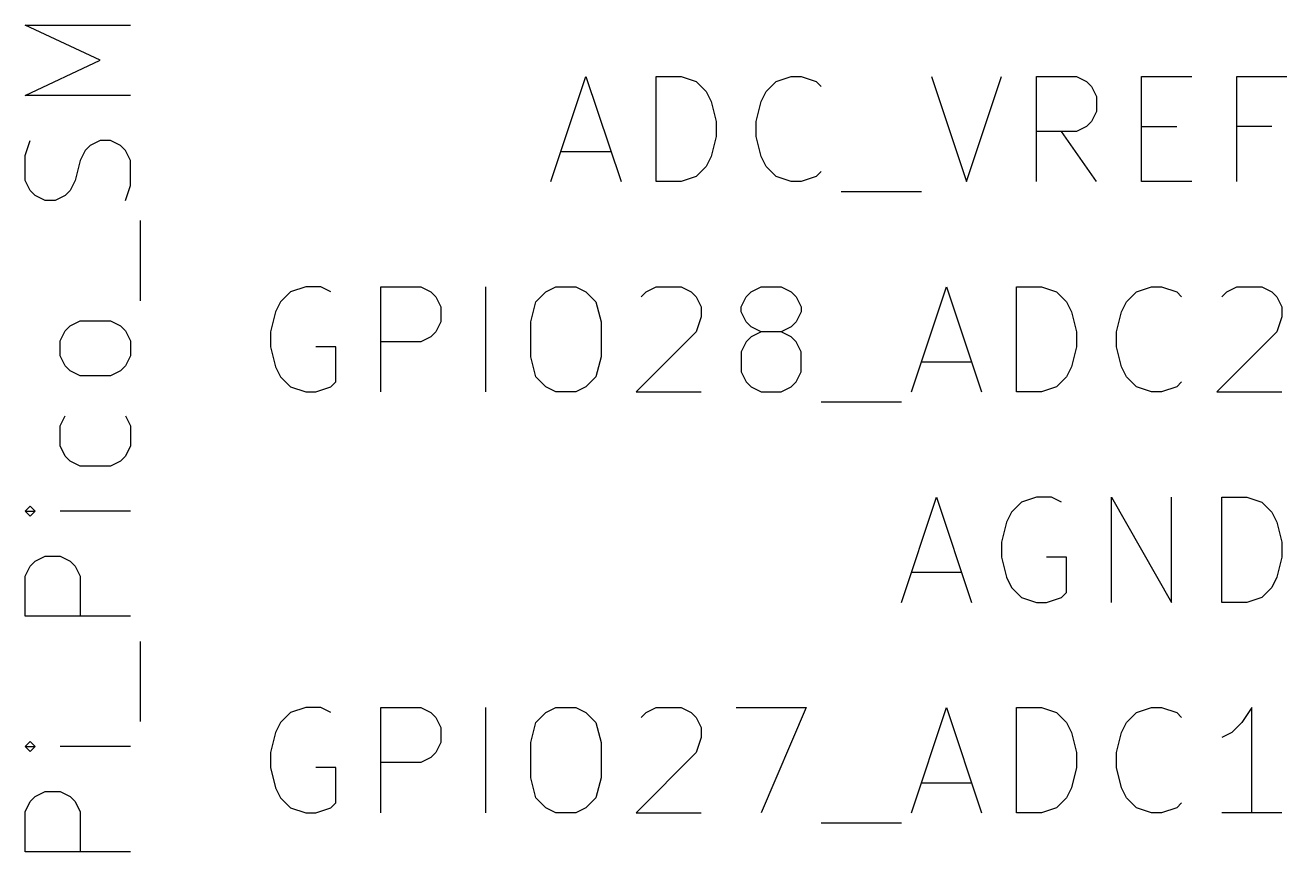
# Model space of a CAD drawing. Extents: x 0.4 to 11.3, y -7.9 to -0.4.
# Drawn here: x 5.573 to 6.173, y -2.392 to -1.999 of the extents above; entities that cross this region are included whole.
import ezdxf

# ---------------------------------------------------------------- set-up
doc = ezdxf.new("R2010")
doc.units = 0
doc.header["$MEASUREMENT"] = 0
doc.layers.add('CYAN2', color=4, linetype='CONTINUOUS')
doc.layers.add('MAGENTA2', color=6, linetype='CONTINUOUS')

msp = doc.modelspace()

# ---------------------------------------------------------------- linework, layer by layer
at = {"layer": 'CYAN2', "linetype": 'CONTINUOUS'}
for p, q in [((5.82285, -2.07313), (5.83952, -2.02313)), ((5.82285, -2.07313), (5.83952, -2.02313)), ((5.83952, -2.02313), (5.85619, -2.07313)), ((5.83952, -2.02313), (5.85619, -2.07313)), ((5.87285, -2.07313), (5.87285, -2.02313)), ((5.87285, -2.02313), (5.88476, -2.02313)), ((5.87285, -2.07313), (5.87285, -2.02313)), ((5.87285, -2.02313), (5.88476, -2.02313)), ((5.88476, -2.02313), (5.8919, -2.02551)), ((5.88476, -2.02313), (5.8919, -2.02551)), ((5.8919, -2.02551), (5.89667, -2.03028)), ((5.8919, -2.02551), (5.89667, -2.03028)), ((5.92524, -2.03028), (5.93, -2.02551)), ((5.92524, -2.03028), (5.93, -2.02551)), ((5.93, -2.02551), (5.93714, -2.02313)), ((5.93, -2.02551), (5.93714, -2.02313)), ((5.93714, -2.02313), (5.9419, -2.02313)), ((5.93714, -2.02313), (5.9419, -2.02313)), ((5.9419, -2.02313), (5.94905, -2.02551)), ((5.9419, -2.02313), (5.94905, -2.02551)), ((5.94905, -2.02551), (5.95143, -2.02789)), ((5.94905, -2.02551), (5.95143, -2.02789)), ((6.00381, -2.02313), (6.02047, -2.07313)), ((6.00381, -2.02313), (6.02047, -2.07313)), ((6.02047, -2.07313), (6.03714, -2.02313)), ((6.02047, -2.07313), (6.03714, -2.02313)), ((6.05381, -2.07313), (6.05381, -2.02313)), ((6.05381, -2.02313), (6.07285, -2.02313)), ((6.05381, -2.07313), (6.05381, -2.02313)), ((6.05381, -2.02313), (6.07285, -2.02313)), ((6.07285, -2.02313), (6.07762, -2.02551)), ((6.07285, -2.02313), (6.07762, -2.02551)), ((6.07762, -2.02551), (6.08, -2.02789)), ((6.07762, -2.02551), (6.08, -2.02789)), ((6.08, -2.02789), (6.08238, -2.03265)), ((6.08, -2.02789), (6.08238, -2.03265)), ((6.10381, -2.07313), (6.10381, -2.02313)), ((6.10381, -2.02313), (6.12762, -2.02313)), ((6.10381, -2.07313), (6.10381, -2.02313)), ((6.10381, -2.02313), (6.12762, -2.02313)), ((6.14904, -2.07313), (6.14904, -2.02313)), ((6.14904, -2.02313), (6.17285, -2.02313)), ((6.14904, -2.07313), (6.14904, -2.02313)), ((6.14904, -2.02313), (6.17285, -2.02313)), ((5.89667, -2.03028), (5.89905, -2.03504)), ((5.89667, -2.03028), (5.89905, -2.03504)), ((5.92285, -2.03504), (5.92524, -2.03028)), ((5.92285, -2.03504), (5.92524, -2.03028)), ((6.08238, -2.03265), (6.08238, -2.0398)), ((6.08238, -2.03265), (6.08238, -2.0398)), ((5.89905, -2.03504), (5.90143, -2.04456)), ((5.89905, -2.03504), (5.90143, -2.04456)), ((5.92048, -2.04456), (5.92285, -2.03504)), ((5.92048, -2.04456), (5.92285, -2.03504)), ((6.08238, -2.0398), (6.08, -2.04456)), ((6.08238, -2.0398), (6.08, -2.04456)), ((5.90143, -2.04456), (5.90143, -2.0517)), ((5.90143, -2.04456), (5.90143, -2.0517)), ((5.92048, -2.0517), (5.92048, -2.04456)), ((5.92048, -2.0517), (5.92048, -2.04456)), ((6.08, -2.04456), (6.07762, -2.04694)), ((6.08, -2.04456), (6.07762, -2.04694)), ((5.90143, -2.0517), (5.89905, -2.06122)), ((5.90143, -2.0517), (5.89905, -2.06122)), ((5.92285, -2.06122), (5.92048, -2.0517)), ((5.92285, -2.06122), (5.92048, -2.0517)), ((6.07285, -2.04932), (6.05381, -2.04932)), ((6.07285, -2.04932), (6.05381, -2.04932)), ((6.08238, -2.07313), (6.06571, -2.04932)), ((6.08238, -2.07313), (6.06571, -2.04932)), ((6.07762, -2.04694), (6.07285, -2.04932)), ((6.07762, -2.04694), (6.07285, -2.04932)), ((6.10381, -2.04694), (6.12048, -2.04694)), ((6.10381, -2.04694), (6.12048, -2.04694)), ((6.16571, -2.04694), (6.14904, -2.04694)), ((6.16571, -2.04694), (6.14904, -2.04694)), ((5.82762, -2.05885), (5.85143, -2.05885)), ((5.82762, -2.05885), (5.85143, -2.05885)), ((5.89905, -2.06122), (5.89667, -2.06599)), ((5.89905, -2.06122), (5.89667, -2.06599)), ((5.92524, -2.06599), (5.92285, -2.06122)), ((5.92524, -2.06599), (5.92285, -2.06122)), ((5.89667, -2.06599), (5.8919, -2.07075)), ((5.89667, -2.06599), (5.8919, -2.07075)), ((5.93, -2.07075), (5.92524, -2.06599)), ((5.93, -2.07075), (5.92524, -2.06599)), ((5.95143, -2.06837), (5.94905, -2.07075)), ((5.95143, -2.06837), (5.94905, -2.07075)), ((5.88476, -2.07313), (5.87285, -2.07313)), ((5.88476, -2.07313), (5.87285, -2.07313)), ((5.8919, -2.07075), (5.88476, -2.07313)), ((5.8919, -2.07075), (5.88476, -2.07313)), ((5.93714, -2.07313), (5.93, -2.07075)), ((5.93714, -2.07313), (5.93, -2.07075)), ((5.9419, -2.07313), (5.93714, -2.07313)), ((5.9419, -2.07313), (5.93714, -2.07313)), ((5.94905, -2.07075), (5.9419, -2.07313)), ((5.94905, -2.07075), (5.9419, -2.07313)), ((6.12762, -2.07313), (6.10381, -2.07313)), ((6.12762, -2.07313), (6.10381, -2.07313)), ((5.96095, -2.07789), (5.99905, -2.07789)), ((5.96095, -2.07789), (5.99905, -2.07789)), ((5.70619, -2.12313), (5.69905, -2.12551)), ((5.70619, -2.12313), (5.69905, -2.12551)), ((5.71333, -2.12313), (5.70619, -2.12313)), ((5.71333, -2.12313), (5.70619, -2.12313)), ((5.71809, -2.12551), (5.71333, -2.12313)), ((5.71809, -2.12551), (5.71333, -2.12313)), ((5.7419, -2.17313), (5.7419, -2.12313)), ((5.7419, -2.12313), (5.76095, -2.12313)), ((5.7419, -2.17313), (5.7419, -2.12313)), ((5.7419, -2.12313), (5.76095, -2.12313)), ((5.76095, -2.12313), (5.76571, -2.12551)), ((5.76095, -2.12313), (5.76571, -2.12551)), ((5.7919, -2.17313), (5.7919, -2.12313)), ((5.7919, -2.17313), (5.7919, -2.12313)), ((5.82048, -2.12551), (5.82524, -2.12313)), ((5.82048, -2.12551), (5.82524, -2.12313)), ((5.82524, -2.12313), (5.83476, -2.12313)), ((5.82524, -2.12313), (5.83476, -2.12313)), ((5.83476, -2.12313), (5.83952, -2.12551)), ((5.83476, -2.12313), (5.83952, -2.12551)), ((5.86809, -2.12551), (5.87286, -2.12313)), ((5.86809, -2.12551), (5.87286, -2.12313)), ((5.87286, -2.12313), (5.88476, -2.12313)), ((5.87286, -2.12313), (5.88476, -2.12313)), ((5.88476, -2.12313), (5.88952, -2.12551)), ((5.88476, -2.12313), (5.88952, -2.12551)), ((5.91809, -2.12551), (5.92286, -2.12313)), ((5.91809, -2.12551), (5.92286, -2.12313)), ((5.92286, -2.12313), (5.93238, -2.12313)), ((5.92286, -2.12313), (5.93238, -2.12313)), ((5.93238, -2.12313), (5.93714, -2.12551)), ((5.93238, -2.12313), (5.93714, -2.12551)), ((5.99428, -2.17313), (6.01095, -2.12313)), ((5.99428, -2.17313), (6.01095, -2.12313)), ((6.01095, -2.12313), (6.02762, -2.17313)), ((6.01095, -2.12313), (6.02762, -2.17313)), ((6.04428, -2.17313), (6.04428, -2.12313)), ((6.04428, -2.12313), (6.05619, -2.12313)), ((6.04428, -2.17313), (6.04428, -2.12313)), ((6.04428, -2.12313), (6.05619, -2.12313)), ((6.05619, -2.12313), (6.06333, -2.12551)), ((6.05619, -2.12313), (6.06333, -2.12551)), ((6.10143, -2.12551), (6.10857, -2.12313)), ((6.10143, -2.12551), (6.10857, -2.12313)), ((6.10857, -2.12313), (6.11333, -2.12313)), ((6.10857, -2.12313), (6.11333, -2.12313)), ((6.11333, -2.12313), (6.12048, -2.12551)), ((6.11333, -2.12313), (6.12048, -2.12551)), ((6.14428, -2.12551), (6.14905, -2.12313)), ((6.14428, -2.12551), (6.14905, -2.12313)), ((6.14905, -2.12313), (6.16095, -2.12313)), ((6.14905, -2.12313), (6.16095, -2.12313)), ((6.16095, -2.12313), (6.16571, -2.12551)), ((6.16095, -2.12313), (6.16571, -2.12551)), ((5.69905, -2.12551), (5.69428, -2.13028)), ((5.69905, -2.12551), (5.69428, -2.13028)), ((5.76571, -2.12551), (5.76809, -2.12789)), ((5.76571, -2.12551), (5.76809, -2.12789)), ((5.76809, -2.12789), (5.77047, -2.13265)), ((5.76809, -2.12789), (5.77047, -2.13265)), ((5.81571, -2.13028), (5.82048, -2.12551)), ((5.81571, -2.13028), (5.82048, -2.12551)), ((5.83952, -2.12551), (5.84428, -2.13028)), ((5.83952, -2.12551), (5.84428, -2.13028)), ((5.86572, -2.12789), (5.86809, -2.12551)), ((5.86572, -2.12789), (5.86809, -2.12551)), ((5.88952, -2.12551), (5.89191, -2.12789)), ((5.88952, -2.12551), (5.89191, -2.12789)), ((5.89191, -2.12789), (5.89429, -2.13265)), ((5.89191, -2.12789), (5.89429, -2.13265)), ((5.91333, -2.13265), (5.91571, -2.12789)), ((5.91333, -2.13265), (5.91571, -2.12789)), ((5.91571, -2.12789), (5.91809, -2.12551)), ((5.91571, -2.12789), (5.91809, -2.12551)), ((5.93714, -2.12551), (5.93952, -2.12789)), ((5.93714, -2.12551), (5.93952, -2.12789)), ((5.93952, -2.12789), (5.94191, -2.13265)), ((5.93952, -2.12789), (5.94191, -2.13265)), ((6.06333, -2.12551), (6.06809, -2.13028)), ((6.06333, -2.12551), (6.06809, -2.13028)), ((6.09667, -2.13028), (6.10143, -2.12551)), ((6.09667, -2.13028), (6.10143, -2.12551)), ((6.12048, -2.12551), (6.12285, -2.12789)), ((6.12048, -2.12551), (6.12285, -2.12789)), ((6.14191, -2.12789), (6.14428, -2.12551)), ((6.14191, -2.12789), (6.14428, -2.12551)), ((6.16571, -2.12551), (6.16809, -2.12789)), ((6.16571, -2.12551), (6.16809, -2.12789)), ((6.16809, -2.12789), (6.17048, -2.13265)), ((6.16809, -2.12789), (6.17048, -2.13265)), ((5.6919, -2.13504), (5.68952, -2.14456)), ((5.6919, -2.13504), (5.68952, -2.14456)), ((5.69428, -2.13028), (5.6919, -2.13504)), ((5.69428, -2.13028), (5.6919, -2.13504)), ((5.77047, -2.13265), (5.77047, -2.1398)), ((5.77047, -2.13265), (5.77047, -2.1398)), ((5.81333, -2.1398), (5.81571, -2.13028)), ((5.81333, -2.1398), (5.81571, -2.13028)), ((5.84428, -2.13028), (5.84667, -2.1398)), ((5.84428, -2.13028), (5.84667, -2.1398)), ((5.89429, -2.13265), (5.89429, -2.13742)), ((5.89429, -2.13265), (5.89429, -2.13742)), ((5.91333, -2.13504), (5.91333, -2.13265)), ((5.91333, -2.13504), (5.91333, -2.13265)), ((5.91571, -2.1398), (5.91333, -2.13504)), ((5.91571, -2.1398), (5.91333, -2.13504)), ((5.94191, -2.13504), (5.93952, -2.1398)), ((5.94191, -2.13504), (5.93952, -2.1398)), ((5.94191, -2.13265), (5.94191, -2.13504)), ((5.94191, -2.13265), (5.94191, -2.13504)), ((6.06809, -2.13028), (6.07048, -2.13504)), ((6.06809, -2.13028), (6.07048, -2.13504)), ((6.07048, -2.13504), (6.07285, -2.14456)), ((6.07048, -2.13504), (6.07285, -2.14456)), ((6.09191, -2.14456), (6.09428, -2.13504)), ((6.09191, -2.14456), (6.09428, -2.13504)), ((6.09428, -2.13504), (6.09667, -2.13028)), ((6.09428, -2.13504), (6.09667, -2.13028)), ((6.17048, -2.13265), (6.17048, -2.13742)), ((6.17048, -2.13265), (6.17048, -2.13742)), ((5.77047, -2.1398), (5.76809, -2.14456)), ((5.77047, -2.1398), (5.76809, -2.14456)), ((5.81333, -2.15646), (5.81333, -2.1398)), ((5.81333, -2.15646), (5.81333, -2.1398)), ((5.84667, -2.1398), (5.84667, -2.15646)), ((5.84667, -2.1398), (5.84667, -2.15646)), ((5.89429, -2.13742), (5.89191, -2.14456)), ((5.89429, -2.13742), (5.89191, -2.14456)), ((5.91809, -2.14218), (5.91571, -2.1398)), ((5.91809, -2.14218), (5.91571, -2.1398)), ((5.93952, -2.1398), (5.93714, -2.14218)), ((5.93952, -2.1398), (5.93714, -2.14218)), ((6.17048, -2.13742), (6.16809, -2.14456)), ((6.17048, -2.13742), (6.16809, -2.14456)), ((5.68952, -2.14456), (5.68952, -2.1517)), ((5.68952, -2.14456), (5.68952, -2.1517)), ((5.76571, -2.14694), (5.76095, -2.14932)), ((5.76571, -2.14694), (5.76095, -2.14932)), ((5.76809, -2.14456), (5.76571, -2.14694)), ((5.76809, -2.14456), (5.76571, -2.14694)), ((5.89191, -2.14456), (5.86333, -2.17313)), ((5.89191, -2.14456), (5.86333, -2.17313)), ((5.91809, -2.14694), (5.91571, -2.14932)), ((5.91809, -2.14694), (5.91571, -2.14932)), ((5.92286, -2.14456), (5.91809, -2.14218)), ((5.92286, -2.14456), (5.91809, -2.14218)), ((5.92286, -2.14456), (5.91809, -2.14694)), ((5.92286, -2.14456), (5.91809, -2.14694)), ((5.93238, -2.14456), (5.92286, -2.14456)), ((5.93238, -2.14456), (5.92286, -2.14456)), ((5.93714, -2.14218), (5.93238, -2.14456)), ((5.93714, -2.14218), (5.93238, -2.14456)), ((5.93714, -2.14694), (5.93238, -2.14456)), ((5.93714, -2.14694), (5.93238, -2.14456)), ((5.93952, -2.14932), (5.93714, -2.14694)), ((5.93952, -2.14932), (5.93714, -2.14694)), ((6.07285, -2.14456), (6.07285, -2.1517)), ((6.07285, -2.14456), (6.07285, -2.1517)), ((6.09191, -2.1517), (6.09191, -2.14456)), ((6.09191, -2.1517), (6.09191, -2.14456)), ((6.16809, -2.14456), (6.13952, -2.17313)), ((6.16809, -2.14456), (6.13952, -2.17313)), ((5.68952, -2.1517), (5.6919, -2.16122)), ((5.68952, -2.1517), (5.6919, -2.16122)), ((5.72047, -2.1517), (5.71095, -2.1517)), ((5.72047, -2.1517), (5.71095, -2.1517)), ((5.72047, -2.16837), (5.72047, -2.1517)), ((5.72047, -2.16837), (5.72047, -2.1517)), ((5.76095, -2.14932), (5.7419, -2.14932)), ((5.76095, -2.14932), (5.7419, -2.14932)), ((5.91571, -2.14932), (5.91333, -2.15408)), ((5.91571, -2.14932), (5.91333, -2.15408)), ((5.91333, -2.15408), (5.91333, -2.16361)), ((5.91333, -2.15408), (5.91333, -2.16361)), ((5.94191, -2.15408), (5.93952, -2.14932)), ((5.94191, -2.15408), (5.93952, -2.14932)), ((5.94191, -2.16361), (5.94191, -2.15408)), ((5.94191, -2.16361), (5.94191, -2.15408)), ((6.07285, -2.1517), (6.07048, -2.16122)), ((6.07285, -2.1517), (6.07048, -2.16122)), ((6.09428, -2.16122), (6.09191, -2.1517)), ((6.09428, -2.16122), (6.09191, -2.1517)), ((5.81571, -2.16599), (5.81333, -2.15646)), ((5.81571, -2.16599), (5.81333, -2.15646)), ((5.84667, -2.15646), (5.84428, -2.16599)), ((5.84667, -2.15646), (5.84428, -2.16599)), ((5.99905, -2.15885), (6.02285, -2.15885)), ((5.99905, -2.15885), (6.02285, -2.15885)), ((5.6919, -2.16122), (5.69428, -2.16599)), ((5.6919, -2.16122), (5.69428, -2.16599)), ((5.69428, -2.16599), (5.69905, -2.17075)), ((5.69428, -2.16599), (5.69905, -2.17075)), ((5.82048, -2.17075), (5.81571, -2.16599)), ((5.82048, -2.17075), (5.81571, -2.16599)), ((5.84428, -2.16599), (5.83952, -2.17075)), ((5.84428, -2.16599), (5.83952, -2.17075)), ((5.91333, -2.16361), (5.91571, -2.16837)), ((5.91333, -2.16361), (5.91571, -2.16837)), ((5.93952, -2.16837), (5.94191, -2.16361)), ((5.93952, -2.16837), (5.94191, -2.16361)), ((6.06809, -2.16599), (6.06333, -2.17075)), ((6.06809, -2.16599), (6.06333, -2.17075)), ((6.07048, -2.16122), (6.06809, -2.16599)), ((6.07048, -2.16122), (6.06809, -2.16599)), ((6.09667, -2.16599), (6.09428, -2.16122)), ((6.09667, -2.16599), (6.09428, -2.16122)), ((6.10143, -2.17075), (6.09667, -2.16599)), ((6.10143, -2.17075), (6.09667, -2.16599)), ((5.69905, -2.17075), (5.70619, -2.17313)), ((5.69905, -2.17075), (5.70619, -2.17313)), ((5.71095, -2.17313), (5.71809, -2.17075)), ((5.71095, -2.17313), (5.71809, -2.17075)), ((5.71809, -2.17075), (5.72047, -2.16837)), ((5.71809, -2.17075), (5.72047, -2.16837)), ((5.82524, -2.17313), (5.82048, -2.17075)), ((5.82524, -2.17313), (5.82048, -2.17075)), ((5.83952, -2.17075), (5.83476, -2.17313)), ((5.83952, -2.17075), (5.83476, -2.17313)), ((5.91571, -2.16837), (5.91809, -2.17075)), ((5.91571, -2.16837), (5.91809, -2.17075)), ((5.91809, -2.17075), (5.92286, -2.17313)), ((5.91809, -2.17075), (5.92286, -2.17313)), ((5.93238, -2.17313), (5.93714, -2.17075)), ((5.93238, -2.17313), (5.93714, -2.17075)), ((5.93714, -2.17075), (5.93952, -2.16837)), ((5.93714, -2.17075), (5.93952, -2.16837)), ((6.06333, -2.17075), (6.05619, -2.17313)), ((6.06333, -2.17075), (6.05619, -2.17313)), ((6.10857, -2.17313), (6.10143, -2.17075)), ((6.10857, -2.17313), (6.10143, -2.17075)), ((6.12048, -2.17075), (6.11333, -2.17313)), ((6.12048, -2.17075), (6.11333, -2.17313)), ((6.12285, -2.16837), (6.12048, -2.17075)), ((6.12285, -2.16837), (6.12048, -2.17075)), ((5.70619, -2.17313), (5.71095, -2.17313)), ((5.70619, -2.17313), (5.71095, -2.17313)), ((5.83476, -2.17313), (5.82524, -2.17313)), ((5.83476, -2.17313), (5.82524, -2.17313)), ((5.86333, -2.17313), (5.89429, -2.17313)), ((5.86333, -2.17313), (5.89429, -2.17313)), ((5.92286, -2.17313), (5.93238, -2.17313)), ((5.92286, -2.17313), (5.93238, -2.17313)), ((5.95143, -2.17789), (5.98952, -2.17789)), ((5.95143, -2.17789), (5.98952, -2.17789)), ((6.05619, -2.17313), (6.04428, -2.17313)), ((6.05619, -2.17313), (6.04428, -2.17313)), ((6.11333, -2.17313), (6.10857, -2.17313)), ((6.11333, -2.17313), (6.10857, -2.17313)), ((6.13952, -2.17313), (6.17048, -2.17313)), ((6.13952, -2.17313), (6.17048, -2.17313)), ((5.98952, -2.27313), (6.00619, -2.22313)), ((5.98952, -2.27313), (6.00619, -2.22313)), ((6.00619, -2.22313), (6.02285, -2.27313)), ((6.00619, -2.22313), (6.02285, -2.27313)), ((6.04667, -2.22551), (6.0419, -2.23028)), ((6.04667, -2.22551), (6.0419, -2.23028)), ((6.05381, -2.22313), (6.04667, -2.22551)), ((6.05381, -2.22313), (6.04667, -2.22551)), ((6.06095, -2.22313), (6.05381, -2.22313)), ((6.06095, -2.22313), (6.05381, -2.22313)), ((6.06571, -2.22551), (6.06095, -2.22313)), ((6.06571, -2.22551), (6.06095, -2.22313)), ((6.08952, -2.27313), (6.08952, -2.22313)), ((6.08952, -2.22313), (6.11809, -2.27313)), ((6.08952, -2.27313), (6.08952, -2.22313)), ((6.08952, -2.22313), (6.11809, -2.27313)), ((6.11809, -2.27313), (6.11809, -2.22313)), ((6.11809, -2.27313), (6.11809, -2.22313)), ((6.1419, -2.27313), (6.1419, -2.22313)), ((6.1419, -2.22313), (6.15381, -2.22313)), ((6.1419, -2.27313), (6.1419, -2.22313)), ((6.1419, -2.22313), (6.15381, -2.22313)), ((6.15381, -2.22313), (6.16095, -2.22551)), ((6.15381, -2.22313), (6.16095, -2.22551)), ((6.16095, -2.22551), (6.16571, -2.23028)), ((6.16095, -2.22551), (6.16571, -2.23028)), ((6.0419, -2.23028), (6.03952, -2.23504)), ((6.0419, -2.23028), (6.03952, -2.23504)), ((6.16571, -2.23028), (6.16809, -2.23504)), ((6.16571, -2.23028), (6.16809, -2.23504)), ((6.03952, -2.23504), (6.03714, -2.24456)), ((6.03952, -2.23504), (6.03714, -2.24456)), ((6.16809, -2.23504), (6.17047, -2.24456)), ((6.16809, -2.23504), (6.17047, -2.24456)), ((6.03714, -2.24456), (6.03714, -2.2517)), ((6.03714, -2.24456), (6.03714, -2.2517)), ((6.17047, -2.24456), (6.17047, -2.2517)), ((6.17047, -2.24456), (6.17047, -2.2517)), ((6.03714, -2.2517), (6.03952, -2.26122)), ((6.03714, -2.2517), (6.03952, -2.26122)), ((6.06809, -2.2517), (6.05857, -2.2517)), ((6.06809, -2.2517), (6.05857, -2.2517)), ((6.06809, -2.26837), (6.06809, -2.2517)), ((6.06809, -2.26837), (6.06809, -2.2517)), ((6.17047, -2.2517), (6.16809, -2.26122)), ((6.17047, -2.2517), (6.16809, -2.26122)), ((5.99428, -2.25885), (6.01809, -2.25885)), ((5.99428, -2.25885), (6.01809, -2.25885)), ((6.03952, -2.26122), (6.0419, -2.26599)), ((6.03952, -2.26122), (6.0419, -2.26599)), ((6.16809, -2.26122), (6.16571, -2.26599)), ((6.16809, -2.26122), (6.16571, -2.26599)), ((6.0419, -2.26599), (6.04667, -2.27075)), ((6.0419, -2.26599), (6.04667, -2.27075)), ((6.16571, -2.26599), (6.16095, -2.27075)), ((6.16571, -2.26599), (6.16095, -2.27075)), ((6.04667, -2.27075), (6.05381, -2.27313)), ((6.04667, -2.27075), (6.05381, -2.27313)), ((6.05381, -2.27313), (6.05857, -2.27313)), ((6.05381, -2.27313), (6.05857, -2.27313)), ((6.05857, -2.27313), (6.06571, -2.27075)), ((6.05857, -2.27313), (6.06571, -2.27075)), ((6.06571, -2.27075), (6.06809, -2.26837)), ((6.06571, -2.27075), (6.06809, -2.26837)), ((6.15381, -2.27313), (6.1419, -2.27313)), ((6.15381, -2.27313), (6.1419, -2.27313)), ((6.16095, -2.27075), (6.15381, -2.27313)), ((6.16095, -2.27075), (6.15381, -2.27313)), ((5.69905, -2.32551), (5.69428, -2.33028)), ((5.69905, -2.32551), (5.69428, -2.33028)), ((5.70619, -2.32313), (5.69905, -2.32551)), ((5.70619, -2.32313), (5.69905, -2.32551)), ((5.71333, -2.32313), (5.70619, -2.32313)), ((5.71333, -2.32313), (5.70619, -2.32313)), ((5.71809, -2.32551), (5.71333, -2.32313)), ((5.71809, -2.32551), (5.71333, -2.32313)), ((5.7419, -2.37313), (5.7419, -2.32313)), ((5.7419, -2.32313), (5.76095, -2.32313)), ((5.7419, -2.37313), (5.7419, -2.32313)), ((5.7419, -2.32313), (5.76095, -2.32313)), ((5.76095, -2.32313), (5.76571, -2.32551)), ((5.76095, -2.32313), (5.76571, -2.32551)), ((5.76571, -2.32551), (5.76809, -2.32789)), ((5.76571, -2.32551), (5.76809, -2.32789)), ((5.76809, -2.32789), (5.77047, -2.33265)), ((5.76809, -2.32789), (5.77047, -2.33265)), ((5.7919, -2.37313), (5.7919, -2.32313)), ((5.7919, -2.37313), (5.7919, -2.32313)), ((5.81571, -2.33028), (5.82048, -2.32551)), ((5.81571, -2.33028), (5.82048, -2.32551)), ((5.82048, -2.32551), (5.82524, -2.32313)), ((5.82048, -2.32551), (5.82524, -2.32313)), ((5.82524, -2.32313), (5.83476, -2.32313)), ((5.82524, -2.32313), (5.83476, -2.32313)), ((5.83476, -2.32313), (5.83952, -2.32551)), ((5.83476, -2.32313), (5.83952, -2.32551)), ((5.83952, -2.32551), (5.84428, -2.33028)), ((5.83952, -2.32551), (5.84428, -2.33028)), ((5.86572, -2.32789), (5.86809, -2.32551)), ((5.86572, -2.32789), (5.86809, -2.32551)), ((5.86809, -2.32551), (5.87286, -2.32313)), ((5.86809, -2.32551), (5.87286, -2.32313)), ((5.87286, -2.32313), (5.88476, -2.32313)), ((5.87286, -2.32313), (5.88476, -2.32313)), ((5.88476, -2.32313), (5.88952, -2.32551)), ((5.88476, -2.32313), (5.88952, -2.32551)), ((5.88952, -2.32551), (5.89191, -2.32789)), ((5.88952, -2.32551), (5.89191, -2.32789)), ((5.89191, -2.32789), (5.89429, -2.33265)), ((5.89191, -2.32789), (5.89429, -2.33265)), ((5.91095, -2.32313), (5.94428, -2.32313)), ((5.91095, -2.32313), (5.94428, -2.32313)), ((5.94428, -2.32313), (5.92286, -2.37313)), ((5.94428, -2.32313), (5.92286, -2.37313)), ((5.99428, -2.37313), (6.01095, -2.32313)), ((5.99428, -2.37313), (6.01095, -2.32313)), ((6.01095, -2.32313), (6.02762, -2.37313)), ((6.01095, -2.32313), (6.02762, -2.37313)), ((6.04428, -2.37313), (6.04428, -2.32313)), ((6.04428, -2.32313), (6.05619, -2.32313)), ((6.04428, -2.37313), (6.04428, -2.32313)), ((6.04428, -2.32313), (6.05619, -2.32313)), ((6.05619, -2.32313), (6.06333, -2.32551)), ((6.05619, -2.32313), (6.06333, -2.32551)), ((6.06333, -2.32551), (6.06809, -2.33028)), ((6.06333, -2.32551), (6.06809, -2.33028)), ((6.09667, -2.33028), (6.10143, -2.32551)), ((6.09667, -2.33028), (6.10143, -2.32551)), ((6.10143, -2.32551), (6.10857, -2.32313)), ((6.10143, -2.32551), (6.10857, -2.32313)), ((6.10857, -2.32313), (6.11333, -2.32313)), ((6.10857, -2.32313), (6.11333, -2.32313)), ((6.11333, -2.32313), (6.12048, -2.32551)), ((6.11333, -2.32313), (6.12048, -2.32551)), ((6.12048, -2.32551), (6.12285, -2.32789)), ((6.12048, -2.32551), (6.12285, -2.32789)), ((6.15619, -2.32313), (6.15143, -2.33028)), ((6.15619, -2.32313), (6.15143, -2.33028)), ((6.15619, -2.37313), (6.15619, -2.32313)), ((6.15619, -2.37313), (6.15619, -2.32313)), ((5.69428, -2.33028), (5.6919, -2.33504)), ((5.69428, -2.33028), (5.6919, -2.33504)), ((5.77047, -2.33265), (5.77047, -2.3398)), ((5.77047, -2.33265), (5.77047, -2.3398)), ((5.81333, -2.3398), (5.81571, -2.33028)), ((5.81333, -2.3398), (5.81571, -2.33028)), ((5.84428, -2.33028), (5.84667, -2.3398)), ((5.84428, -2.33028), (5.84667, -2.3398)), ((5.89429, -2.33265), (5.89429, -2.33742)), ((5.89429, -2.33265), (5.89429, -2.33742)), ((6.06809, -2.33028), (6.07048, -2.33504)), ((6.06809, -2.33028), (6.07048, -2.33504)), ((6.09428, -2.33504), (6.09667, -2.33028)), ((6.09428, -2.33504), (6.09667, -2.33028)), ((6.15143, -2.33028), (6.14667, -2.33504)), ((6.15143, -2.33028), (6.14667, -2.33504)), ((5.6919, -2.33504), (5.68952, -2.34456)), ((5.6919, -2.33504), (5.68952, -2.34456)), ((5.77047, -2.3398), (5.76809, -2.34456)), ((5.77047, -2.3398), (5.76809, -2.34456)), ((5.81333, -2.35646), (5.81333, -2.3398)), ((5.81333, -2.35646), (5.81333, -2.3398)), ((5.84667, -2.3398), (5.84667, -2.35646)), ((5.84667, -2.3398), (5.84667, -2.35646)), ((5.89429, -2.33742), (5.89191, -2.34456)), ((5.89429, -2.33742), (5.89191, -2.34456)), ((6.07048, -2.33504), (6.07285, -2.34456)), ((6.07048, -2.33504), (6.07285, -2.34456)), ((6.09191, -2.34456), (6.09428, -2.33504)), ((6.09191, -2.34456), (6.09428, -2.33504)), ((6.14667, -2.33504), (6.14191, -2.33742)), ((6.14667, -2.33504), (6.14191, -2.33742)), ((5.68952, -2.34456), (5.68952, -2.3517)), ((5.68952, -2.34456), (5.68952, -2.3517)), ((5.76809, -2.34456), (5.76571, -2.34694)), ((5.76809, -2.34456), (5.76571, -2.34694)), ((5.89191, -2.34456), (5.86333, -2.37313)), ((5.89191, -2.34456), (5.86333, -2.37313)), ((6.07285, -2.34456), (6.07285, -2.3517)), ((6.07285, -2.34456), (6.07285, -2.3517)), ((6.09191, -2.3517), (6.09191, -2.34456)), ((6.09191, -2.3517), (6.09191, -2.34456)), ((5.68952, -2.3517), (5.6919, -2.36122)), ((5.68952, -2.3517), (5.6919, -2.36122)), ((5.72047, -2.3517), (5.71095, -2.3517)), ((5.72047, -2.3517), (5.71095, -2.3517)), ((5.72047, -2.36837), (5.72047, -2.3517)), ((5.72047, -2.36837), (5.72047, -2.3517)), ((5.76095, -2.34932), (5.7419, -2.34932)), ((5.76095, -2.34932), (5.7419, -2.34932)), ((5.76571, -2.34694), (5.76095, -2.34932)), ((5.76571, -2.34694), (5.76095, -2.34932)), ((6.07285, -2.3517), (6.07048, -2.36122)), ((6.07285, -2.3517), (6.07048, -2.36122)), ((6.09428, -2.36122), (6.09191, -2.3517)), ((6.09428, -2.36122), (6.09191, -2.3517)), ((5.81571, -2.36599), (5.81333, -2.35646)), ((5.81571, -2.36599), (5.81333, -2.35646)), ((5.84667, -2.35646), (5.84428, -2.36599)), ((5.84667, -2.35646), (5.84428, -2.36599)), ((5.6919, -2.36122), (5.69428, -2.36599)), ((5.6919, -2.36122), (5.69428, -2.36599)), ((5.99905, -2.35885), (6.02285, -2.35885)), ((5.99905, -2.35885), (6.02285, -2.35885)), ((6.07048, -2.36122), (6.06809, -2.36599)), ((6.07048, -2.36122), (6.06809, -2.36599)), ((6.09667, -2.36599), (6.09428, -2.36122)), ((6.09667, -2.36599), (6.09428, -2.36122)), ((5.69428, -2.36599), (5.69905, -2.37075)), ((5.69428, -2.36599), (5.69905, -2.37075)), ((5.71809, -2.37075), (5.72047, -2.36837)), ((5.71809, -2.37075), (5.72047, -2.36837)), ((5.82048, -2.37075), (5.81571, -2.36599)), ((5.82048, -2.37075), (5.81571, -2.36599)), ((5.84428, -2.36599), (5.83952, -2.37075)), ((5.84428, -2.36599), (5.83952, -2.37075)), ((6.06809, -2.36599), (6.06333, -2.37075)), ((6.06809, -2.36599), (6.06333, -2.37075)), ((6.10143, -2.37075), (6.09667, -2.36599)), ((6.10143, -2.37075), (6.09667, -2.36599)), ((6.12285, -2.36837), (6.12048, -2.37075)), ((6.12285, -2.36837), (6.12048, -2.37075)), ((5.69905, -2.37075), (5.70619, -2.37313)), ((5.69905, -2.37075), (5.70619, -2.37313)), ((5.70619, -2.37313), (5.71095, -2.37313)), ((5.70619, -2.37313), (5.71095, -2.37313)), ((5.71095, -2.37313), (5.71809, -2.37075)), ((5.71095, -2.37313), (5.71809, -2.37075)), ((5.82524, -2.37313), (5.82048, -2.37075)), ((5.82524, -2.37313), (5.82048, -2.37075)), ((5.83476, -2.37313), (5.82524, -2.37313)), ((5.83476, -2.37313), (5.82524, -2.37313)), ((5.83952, -2.37075), (5.83476, -2.37313)), ((5.83952, -2.37075), (5.83476, -2.37313)), ((5.86333, -2.37313), (5.89429, -2.37313)), ((5.86333, -2.37313), (5.89429, -2.37313)), ((6.05619, -2.37313), (6.04428, -2.37313)), ((6.05619, -2.37313), (6.04428, -2.37313)), ((6.06333, -2.37075), (6.05619, -2.37313)), ((6.06333, -2.37075), (6.05619, -2.37313)), ((6.10857, -2.37313), (6.10143, -2.37075)), ((6.10857, -2.37313), (6.10143, -2.37075)), ((6.11333, -2.37313), (6.10857, -2.37313)), ((6.11333, -2.37313), (6.10857, -2.37313)), ((6.12048, -2.37075), (6.11333, -2.37313)), ((6.12048, -2.37075), (6.11333, -2.37313)), ((6.17048, -2.37313), (6.14191, -2.37313)), ((6.17048, -2.37313), (6.14191, -2.37313)), ((5.95143, -2.37789), (5.98952, -2.37789)), ((5.95143, -2.37789), (5.98952, -2.37789))]:
    msp.add_line(p, q, dxfattribs=at)
at = {"layer": 'MAGENTA2', "linetype": 'CONTINUOUS'}
for p, q in [((5.60852, -2.01547), (5.5728, -1.99881)), ((5.5728, -1.99881), (5.6228, -1.99881)), ((5.60852, -2.01547), (5.5728, -1.99881)), ((5.5728, -1.99881), (5.6228, -1.99881)), ((5.5728, -2.03214), (5.60852, -2.01547)), ((5.5728, -2.03214), (5.60852, -2.01547)), ((5.6228, -2.03214), (5.5728, -2.03214)), ((5.6228, -2.03214), (5.5728, -2.03214)), ((5.5728, -2.06071), (5.57519, -2.05357)), ((5.5728, -2.06071), (5.57519, -2.05357)), ((5.60376, -2.05595), (5.60137, -2.05833)), ((5.60376, -2.05595), (5.60137, -2.05833)), ((5.60852, -2.05357), (5.60376, -2.05595)), ((5.60852, -2.05357), (5.60376, -2.05595)), ((5.61328, -2.05357), (5.60852, -2.05357)), ((5.61328, -2.05357), (5.60852, -2.05357)), ((5.61804, -2.05595), (5.61328, -2.05357)), ((5.61804, -2.05595), (5.61328, -2.05357)), ((5.62043, -2.05833), (5.61804, -2.05595)), ((5.62043, -2.05833), (5.61804, -2.05595)), ((5.5728, -2.07261), (5.5728, -2.06071)), ((5.5728, -2.07261), (5.5728, -2.06071)), ((5.599, -2.06309), (5.59661, -2.07261)), ((5.599, -2.06309), (5.59661, -2.07261)), ((5.60137, -2.05833), (5.599, -2.06309)), ((5.60137, -2.05833), (5.599, -2.06309)), ((5.6228, -2.06309), (5.62043, -2.05833)), ((5.6228, -2.06309), (5.62043, -2.05833)), ((5.6228, -2.075), (5.6228, -2.06309)), ((5.6228, -2.075), (5.6228, -2.06309)), ((5.57519, -2.07738), (5.5728, -2.07261)), ((5.57519, -2.07738), (5.5728, -2.07261)), ((5.59661, -2.07261), (5.59423, -2.07738)), ((5.59661, -2.07261), (5.59423, -2.07738)), ((5.62043, -2.08214), (5.6228, -2.075)), ((5.62043, -2.08214), (5.6228, -2.075)), ((5.57757, -2.07976), (5.57519, -2.07738)), ((5.57757, -2.07976), (5.57519, -2.07738)), ((5.58233, -2.08214), (5.57757, -2.07976)), ((5.58233, -2.08214), (5.57757, -2.07976)), ((5.58709, -2.08214), (5.58233, -2.08214)), ((5.58709, -2.08214), (5.58233, -2.08214)), ((5.59185, -2.07976), (5.58709, -2.08214)), ((5.59185, -2.07976), (5.58709, -2.08214)), ((5.59423, -2.07738), (5.59185, -2.07976)), ((5.59423, -2.07738), (5.59185, -2.07976)), ((5.62757, -2.12976), (5.62757, -2.09166)), ((5.62757, -2.12976), (5.62757, -2.09166)), ((5.59185, -2.14404), (5.59423, -2.14166)), ((5.59185, -2.14404), (5.59423, -2.14166)), ((5.59423, -2.14166), (5.599, -2.13928)), ((5.59423, -2.14166), (5.599, -2.13928)), ((5.599, -2.13928), (5.61328, -2.13928)), ((5.599, -2.13928), (5.61328, -2.13928)), ((5.61328, -2.13928), (5.61804, -2.14166)), ((5.61328, -2.13928), (5.61804, -2.14166)), ((5.61804, -2.14166), (5.62043, -2.14404)), ((5.61804, -2.14166), (5.62043, -2.14404)), ((5.58947, -2.1488), (5.59185, -2.14404)), ((5.58947, -2.1488), (5.59185, -2.14404)), ((5.62043, -2.14404), (5.6228, -2.1488)), ((5.62043, -2.14404), (5.6228, -2.1488)), ((5.58947, -2.15594), (5.58947, -2.1488)), ((5.58947, -2.15594), (5.58947, -2.1488)), ((5.6228, -2.1488), (5.6228, -2.15594)), ((5.6228, -2.1488), (5.6228, -2.15594)), ((5.59185, -2.16071), (5.58947, -2.15594)), ((5.59185, -2.16071), (5.58947, -2.15594)), ((5.6228, -2.15594), (5.62043, -2.16071)), ((5.6228, -2.15594), (5.62043, -2.16071)), ((5.59423, -2.16309), (5.59185, -2.16071)), ((5.59423, -2.16309), (5.59185, -2.16071)), ((5.599, -2.16547), (5.59423, -2.16309)), ((5.599, -2.16547), (5.59423, -2.16309)), ((5.61328, -2.16547), (5.599, -2.16547)), ((5.61328, -2.16547), (5.599, -2.16547)), ((5.61804, -2.16309), (5.61328, -2.16547)), ((5.61804, -2.16309), (5.61328, -2.16547)), ((5.62043, -2.16071), (5.61804, -2.16309)), ((5.62043, -2.16071), (5.61804, -2.16309)), ((5.58947, -2.18928), (5.59185, -2.18452)), ((5.58947, -2.18928), (5.59185, -2.18452)), ((5.58947, -2.1988), (5.58947, -2.18928)), ((5.58947, -2.1988), (5.58947, -2.18928)), ((5.62043, -2.18452), (5.6228, -2.18928)), ((5.62043, -2.18452), (5.6228, -2.18928)), ((5.6228, -2.18928), (5.6228, -2.1988)), ((5.6228, -2.18928), (5.6228, -2.1988)), ((5.59185, -2.20357), (5.58947, -2.1988)), ((5.59185, -2.20357), (5.58947, -2.1988)), ((5.6228, -2.1988), (5.62043, -2.20357)), ((5.6228, -2.1988), (5.62043, -2.20357)), ((5.59423, -2.20595), (5.59185, -2.20357)), ((5.59423, -2.20595), (5.59185, -2.20357)), ((5.599, -2.20833), (5.59423, -2.20595)), ((5.599, -2.20833), (5.59423, -2.20595)), ((5.61804, -2.20595), (5.61328, -2.20833)), ((5.61804, -2.20595), (5.61328, -2.20833)), ((5.62043, -2.20357), (5.61804, -2.20595)), ((5.62043, -2.20357), (5.61804, -2.20595)), ((5.61328, -2.20833), (5.599, -2.20833)), ((5.61328, -2.20833), (5.599, -2.20833)), ((5.57519, -2.22738), (5.5728, -2.22976)), ((5.57519, -2.22738), (5.5728, -2.22976)), ((5.5728, -2.22976), (5.57519, -2.23214)), ((5.5728, -2.22976), (5.57757, -2.22976)), ((5.5728, -2.22976), (5.57519, -2.23214)), ((5.5728, -2.22976), (5.57757, -2.22976)), ((5.57757, -2.22976), (5.57519, -2.22738)), ((5.57757, -2.22976), (5.57519, -2.22738)), ((5.57519, -2.23214), (5.57757, -2.22976)), ((5.57519, -2.23214), (5.57757, -2.22976)), ((5.6228, -2.22976), (5.58947, -2.22976)), ((5.6228, -2.22976), (5.58947, -2.22976)), ((5.5728, -2.26071), (5.57519, -2.25595)), ((5.5728, -2.26071), (5.57519, -2.25595)), ((5.57519, -2.25595), (5.57757, -2.25357)), ((5.57519, -2.25595), (5.57757, -2.25357)), ((5.57757, -2.25357), (5.58233, -2.25119)), ((5.57757, -2.25357), (5.58233, -2.25119)), ((5.58233, -2.25119), (5.58947, -2.25119)), ((5.58233, -2.25119), (5.58947, -2.25119)), ((5.58947, -2.25119), (5.59423, -2.25357)), ((5.58947, -2.25119), (5.59423, -2.25357)), ((5.59423, -2.25357), (5.59661, -2.25595)), ((5.59423, -2.25357), (5.59661, -2.25595)), ((5.59661, -2.25595), (5.599, -2.26071)), ((5.59661, -2.25595), (5.599, -2.26071)), ((5.5728, -2.27976), (5.5728, -2.26071)), ((5.5728, -2.27976), (5.5728, -2.26071)), ((5.599, -2.26071), (5.599, -2.27976)), ((5.599, -2.26071), (5.599, -2.27976)), ((5.6228, -2.27976), (5.5728, -2.27976)), ((5.6228, -2.27976), (5.5728, -2.27976)), ((5.62757, -2.32976), (5.62757, -2.29166)), ((5.62757, -2.32976), (5.62757, -2.29166)), ((5.57519, -2.33928), (5.5728, -2.34167)), ((5.57519, -2.33928), (5.5728, -2.34167)), ((5.57757, -2.34167), (5.57519, -2.33928)), ((5.57757, -2.34167), (5.57519, -2.33928)), ((5.5728, -2.34167), (5.57519, -2.34404)), ((5.5728, -2.34167), (5.57757, -2.34167)), ((5.5728, -2.34167), (5.57519, -2.34404)), ((5.5728, -2.34167), (5.57757, -2.34167)), ((5.57519, -2.34404), (5.57757, -2.34167)), ((5.57519, -2.34404), (5.57757, -2.34167)), ((5.6228, -2.34167), (5.58947, -2.34167)), ((5.6228, -2.34167), (5.58947, -2.34167)), ((5.57757, -2.36547), (5.58233, -2.36309)), ((5.57757, -2.36547), (5.58233, -2.36309)), ((5.58233, -2.36309), (5.58947, -2.36309)), ((5.58233, -2.36309), (5.58947, -2.36309)), ((5.58947, -2.36309), (5.59423, -2.36547)), ((5.58947, -2.36309), (5.59423, -2.36547)), ((5.5728, -2.37262), (5.57519, -2.36785)), ((5.5728, -2.37262), (5.57519, -2.36785)), ((5.57519, -2.36785), (5.57757, -2.36547)), ((5.57519, -2.36785), (5.57757, -2.36547)), ((5.59423, -2.36547), (5.59661, -2.36785)), ((5.59423, -2.36547), (5.59661, -2.36785)), ((5.59661, -2.36785), (5.599, -2.37262)), ((5.59661, -2.36785), (5.599, -2.37262)), ((5.5728, -2.39167), (5.5728, -2.37262)), ((5.5728, -2.39167), (5.5728, -2.37262)), ((5.599, -2.37262), (5.599, -2.39167)), ((5.599, -2.37262), (5.599, -2.39167)), ((5.6228, -2.39167), (5.5728, -2.39167)), ((5.6228, -2.39167), (5.5728, -2.39167))]:
    msp.add_line(p, q, dxfattribs=at)

doc.saveas('drawing.dxf')
